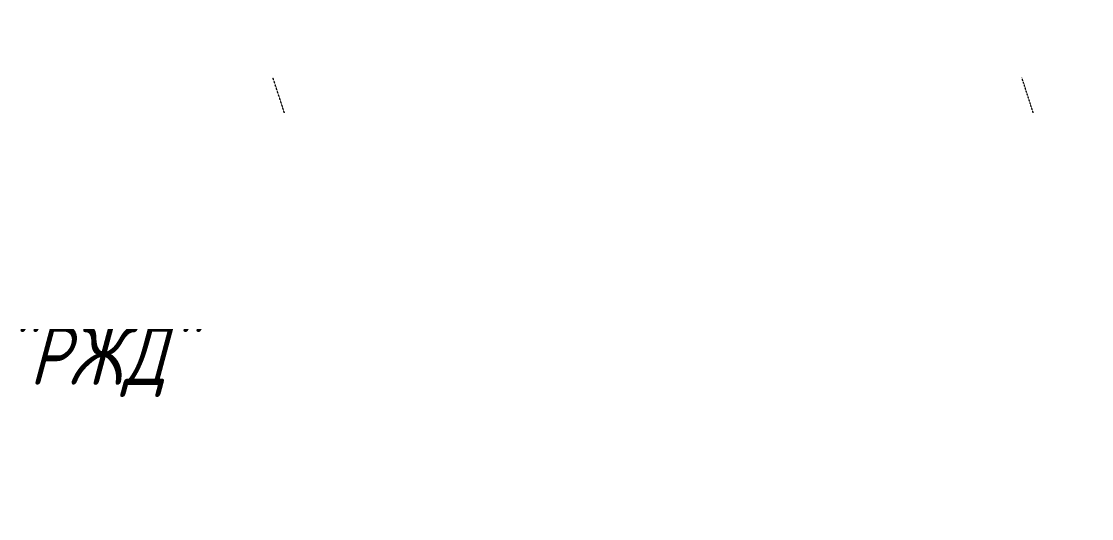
# Model space of a CAD drawing. Header units: millimetres. Extents: x 265754 to 14267433, y -6145605 to 2433772.
# Drawn here: x 7950580 to 7959666, y -591287 to -587064 of the extents above; entities that cross this region are included whole.
import ezdxf
from ezdxf import colors
from ezdxf.entities.mleader import LeaderData, LeaderLine
from ezdxf.math import Vec2, Vec3

# ---------------------------------------------------------------- set-up
doc = ezdxf.new("R2010")
doc.units = ezdxf.units.MM
doc.linetypes.add('осевая', pattern=[2, 1.25, -0.25, 0.25, -0.25])
doc.linetypes.add('осеваяX2', pattern=[4, 2.5, -0.5, 0.5, -0.5])
for name, color, linetype, lineweight in [('Выноски', 3, 'Continuous', 15), ('ИС_Ось', 3, 'осевая', 18), ('МДП_Ось', 1, 'осеваяX2', 30)]:
    doc.layers.add(name, color=color, linetype=linetype, lineweight=lineweight)
doc.styles.add('ISOCPEUR', font='isocpeur.ttf', dxfattribs={"width": 0.8, "oblique": 15, "height": 2.5})

# ---------------------------------------------------------------- blocks, each defined once
blk = doc.blocks.new('_None')
blk = doc.blocks.new('План Узловая')
at = {"layer": 'ИС_Ось', "ltscale": 0.08, "flags": 128}
for points in [[(78219.81492209435, -7057.537334799767), (74959.981351614, 2871.573162198067), (72994.0579944849, 8883.370739221573), (71805.05639398098, 12519.67020916939), (69587.66097724438, 19413.95269739628)], [(84460.62452816963, -6708.616055071354), (82233.52027082443, 137.7473121881485), (80772.78010928631, 4627.244061946869), (79123.26313829422, 9697.60265648365), (77859.83580207825, 13581.1817677021), (76008.62486171722, 19413.95269739628)]]:
    blk.add_lwpolyline(points, dxfattribs=at)
at = {"layer": 'Выноски'}
ml = blk.add_multileader_mtext('Standard', dxfattribs=at)
ml.set_content('Габарит приближения ОАО "РЖД"', color=256, style='ISOCPEUR')
ml.set_leader_properties(color=256)
ml.set_arrow_properties(name='NONE')
ml.build(insert=Vec2(0, 0))
ml.multileader.update_dxf_attribs({"text_left_attachment_type": 6, "text_right_attachment_type": 6, "dogleg_length": 2, "arrow_head_size": 300, "scale": 200})
ctx = ml.context
ctx.base_point, ctx.scale, ctx.char_height, ctx.arrow_head_size, ctx.landing_gap_size, ctx.plane_origin, ctx.plane_x_axis, ctx.plane_y_axis = Vec3(68130.87679164283, -8326.13130438328), 200, 500, 300, 125, Vec3(64509.09561550617, -4047.378300607204), Vec3(1, 2.842170943040402e-15), Vec3(-2.842170943040402e-15, 1)
ctx.left_attachment, ctx.right_attachment = 6, 6
notes = []
notes.append((ctx, [(1, (1, 1, 0), (74054.85138785839, -8326.131304383278), (-1, -2.842170943040401e-16), 100, [(0, [(75162.81869864464, -7684.383862376213)], 0, [])])]))
ctx.mtext.insert, ctx.mtext.text_direction, ctx.mtext.rotation, ctx.mtext.width, ctx.mtext.flow_direction = Vec3(68255.87679171562, -7726.131304323673), Vec3(1, 2.842170943040402e-15), 2.842170943040402e-15, 5939.542017434016, 5
ctx.mtext.has_bg_fill, ctx.mtext.bg_color, ctx.mtext.bg_scale_factor, ctx.mtext.bg_transparency, ctx.mtext.use_window_bg_color = 1, -1023410167, 1.5, 0, 1
ml = blk.add_multileader_mtext('Standard', dxfattribs=at)
ml.set_content('Ось опоры №1\\PПК 1+40,97', color=256, style='ISOCPEUR')
ml.set_leader_properties(color=256)
ml.set_arrow_properties(name='NONE')
ml.build(insert=Vec2(0, 0))
ml.multileader.update_dxf_attribs({"text_left_attachment_type": 6, "text_right_attachment_type": 6, "dogleg_length": 2, "arrow_head_size": 300, "scale": 200})
ctx = ml.context
ctx.base_point, ctx.scale, ctx.char_height, ctx.arrow_head_size, ctx.landing_gap_size, ctx.plane_origin, ctx.plane_x_axis, ctx.plane_y_axis = Vec3(7023.551041695922, -9678.575440406801), 200, 500, 300, 125, Vec3(2330.681055903435, -3759.330241262913), Vec3(1, 2.842170943040402e-15), Vec3(-2.842170943040402e-15, 1)
ctx.left_attachment, ctx.right_attachment = 6, 6
notes.append((ctx, [(1, (1, 1, 0), (11001.50023412704, -9678.5754404068), (-1, -2.842170943040401e-16), 100, [(0, [(12109.63943767548, -8794.26562345028)], 0, [])])]))
ctx.mtext.insert, ctx.mtext.text_direction, ctx.mtext.rotation, ctx.mtext.width, ctx.mtext.flow_direction = Vec3(7282.525637984276, -9078.575440883636), Vec3(1, 2.842170943040402e-15), 2.842170943040402e-15, 4212.965269783731, 5
ctx.mtext.has_bg_fill, ctx.mtext.bg_color, ctx.mtext.bg_scale_factor, ctx.mtext.bg_transparency, ctx.mtext.use_window_bg_color = 1, -1023410167, 1.5, 0, 1
for ctx, leaders in notes:
    for number, flags, end, landing, length, lines in leaders:
        leader = LeaderData()
        leader.index, (leader.has_last_leader_line, leader.has_dogleg_vector, leader.attachment_direction) = number, flags
        leader.last_leader_point, leader.dogleg_vector, leader.dogleg_length = Vec3(end), Vec3(landing), length
        for number, points, colour, breaks in lines:
            line = LeaderLine()
            line.index, line.vertices, line.color, line.breaks = number, Vec3.list(points), colors.encode_raw_color(colour), breaks
            leader.lines.append(line)
        ctx.leaders.append(leader)
ml = blk.add_multileader_mtext('Standard', dxfattribs=at)
ml.set_content('Ось опоры №3\\PПК 1+97,65', color=256, style='ISOCPEUR')
ml.set_leader_properties(color=256)
ml.set_arrow_properties(name='NONE')
ml.build(insert=Vec2(0, 0))
ml.multileader.update_dxf_attribs({"text_left_attachment_type": 6, "text_right_attachment_type": 6, "dogleg_length": 2, "arrow_head_size": 300, "scale": 200})
ctx = ml.context
ctx.base_point, ctx.scale, ctx.char_height, ctx.arrow_head_size, ctx.landing_gap_size, ctx.plane_origin, ctx.plane_x_axis, ctx.plane_y_axis = Vec3(63331.346092913, -4633.585984528066), 200, 500, 300, 125, Vec3(58718.4761068821, 1285.659215271473), Vec3(1, 2.842170943040402e-15), Vec3(-2.842170943040402e-15, 1)
ctx.left_attachment, ctx.right_attachment = 6, 6
notes = []
notes.append((ctx, [(1, (1, 1, 0), (67389.29528534412, -4633.585984528065), (-1, -2.842170943040401e-16), 100, [(0, [(68497.43448901176, -3749.276166558266)], 0, [])])]))
ctx.mtext.insert, ctx.mtext.text_direction, ctx.mtext.rotation, ctx.mtext.width, ctx.mtext.flow_direction = Vec3(63590.32068872452, -4033.585984230042), Vec3(1, 2.842170943040402e-15), 2.842170943040402e-15, 4212.965269783731, 5
ctx.mtext.has_bg_fill, ctx.mtext.bg_color, ctx.mtext.bg_scale_factor, ctx.mtext.bg_transparency, ctx.mtext.use_window_bg_color = 1, -1023410167, 1.5, 0, 1
ml = blk.add_multileader_mtext('Standard', dxfattribs=at)
ml.set_content('Габарит приближения ОАО "РЖД"', color=256, style='ISOCPEUR')
ml.set_leader_properties(color=256)
ml.set_arrow_properties(name='NONE')
ml.build(insert=Vec2(0, 0))
ml.multileader.update_dxf_attribs({"text_left_attachment_type": 6, "text_right_attachment_type": 6, "dogleg_length": 2, "arrow_head_size": 300, "scale": 200})
ctx = ml.context
ctx.base_point, ctx.scale, ctx.char_height, ctx.arrow_head_size, ctx.landing_gap_size, ctx.plane_origin, ctx.plane_x_axis, ctx.plane_y_axis = Vec3(46013.44076876514, -7269.735021948816), 200, 500, 300, 125, Vec3(42491.65959250927, -2990.982018172741), Vec3(1, 2.842170943040402e-15), Vec3(-2.842170943040402e-15, 1)
ctx.left_attachment, ctx.right_attachment = 6, 6
notes.append((ctx, [(1, (1, 1, 0), (51937.4153649807, -7269.735021948814), (-1, -2.842170943040401e-16), 100, [(0, [(52723.01751661301, -6771.037225484848)], 0, [])])]))
ctx.mtext.insert, ctx.mtext.text_direction, ctx.mtext.rotation, ctx.mtext.width, ctx.mtext.flow_direction = Vec3(46138.44076871872, -6669.735022008419), Vec3(1, 2.842170943040402e-15), 2.842170943040402e-15, 5939.542017434016, 5
ctx.mtext.has_bg_fill, ctx.mtext.bg_color, ctx.mtext.bg_scale_factor, ctx.mtext.bg_transparency, ctx.mtext.use_window_bg_color = 1, -1023410167, 1.5, 0, 1
for ctx, leaders in notes:
    for number, flags, end, landing, length, lines in leaders:
        leader = LeaderData()
        leader.index, (leader.has_last_leader_line, leader.has_dogleg_vector, leader.attachment_direction) = number, flags
        leader.last_leader_point, leader.dogleg_vector, leader.dogleg_length = Vec3(end), Vec3(landing), length
        for number, points, colour, breaks in lines:
            line = LeaderLine()
            line.index, line.vertices, line.color, line.breaks = number, Vec3.list(points), colors.encode_raw_color(colour), breaks
            leader.lines.append(line)
        ctx.leaders.append(leader)
ml = blk.add_multileader_mtext('Standard', dxfattribs=at)
ml.set_content('Габарит приближения ОАО "РЖД"', color=256, style='ISOCPEUR')
ml.set_leader_properties(color=256)
ml.set_arrow_properties(name='NONE')
ml.build(insert=Vec2(0, 0))
ml.multileader.update_dxf_attribs({"text_left_attachment_type": 6, "text_right_attachment_type": 6, "dogleg_length": 2, "arrow_head_size": 300, "scale": 200})
ctx = ml.context
ctx.base_point, ctx.scale, ctx.char_height, ctx.arrow_head_size, ctx.landing_gap_size, ctx.plane_origin, ctx.plane_x_axis, ctx.plane_y_axis = Vec3(60160.92071485519, -7269.735021531582), 200, 500, 300, 125, Vec3(56439.13953852654, -2990.982018172741), Vec3(1, 2.842170943040402e-15), Vec3(-2.842170943040402e-15, 1)
ctx.left_attachment, ctx.right_attachment = 6, 6
notes = []
notes.append((ctx, [(0, (1, 1, 0), (60060.92071485519, -7269.735021531582), (1, 1.98951966012828e-15), 100.0000000000001, [(0, [(58953.71958422661, -6768.88003975153)], 0, [])])]))
ctx.mtext.insert, ctx.mtext.text_direction, ctx.mtext.rotation, ctx.mtext.width, ctx.mtext.flow_direction = Vec3(60285.92071461678, -6669.735021948814), Vec3(1, 2.842170943040402e-15), 2.842170943040402e-15, 5939.542017434016, 5
ctx.mtext.has_bg_fill, ctx.mtext.bg_color, ctx.mtext.bg_scale_factor, ctx.mtext.bg_transparency, ctx.mtext.use_window_bg_color = 1, -1023410167, 1.5, 0, 1
for ctx, leaders in notes:
    for number, flags, end, landing, length, lines in leaders:
        leader = LeaderData()
        leader.index, (leader.has_last_leader_line, leader.has_dogleg_vector, leader.attachment_direction) = number, flags
        leader.last_leader_point, leader.dogleg_vector, leader.dogleg_length = Vec3(end), Vec3(landing), length
        for number, points, colour, breaks in lines:
            line = LeaderLine()
            line.index, line.vertices, line.color, line.breaks = number, Vec3.list(points), colors.encode_raw_color(colour), breaks
            leader.lines.append(line)
        ctx.leaders.append(leader)
ml = blk.add_multileader_mtext('Standard', dxfattribs=at)
ml.set_content('Ось опоры №2\\PПК 1+64,64', color=256, style='ISOCPEUR')
ml.set_leader_properties(color=256)
ml.set_arrow_properties(name='NONE')
ml.build(insert=Vec2(0, 0))
ml.multileader.update_dxf_attribs({"text_left_attachment_type": 6, "text_right_attachment_type": 6, "dogleg_length": 2, "arrow_head_size": 300, "scale": 200})
ctx = ml.context
ctx.base_point, ctx.scale, ctx.char_height, ctx.arrow_head_size, ctx.landing_gap_size, ctx.plane_origin, ctx.plane_x_axis, ctx.plane_y_axis = Vec3(30457.12987670645, -6768.019946575166), 200, 500, 300, 125, Vec3(25800.29852390289, -243.9044122099876), Vec3(1, 2.842170943040402e-15), Vec3(-2.842170943040402e-15, 1)
ctx.left_attachment, ctx.right_attachment = 6, 6
notes = []
notes.append((ctx, [(1, (1, 1, 0), (34515.07906913757, -6768.019946575165), (-1, -2.842170943040401e-16), 100, [(0, [(35566.64841151237, -5946.036621689796)], 0, [])])]))
ctx.mtext.insert, ctx.mtext.text_direction, ctx.mtext.rotation, ctx.mtext.width, ctx.mtext.flow_direction = Vec3(30716.1044729948, -6168.019946455956), Vec3(1, 2.842170943040402e-15), 2.842170943040402e-15, 4212.965269783731, 5
ctx.mtext.has_bg_fill, ctx.mtext.bg_color, ctx.mtext.bg_scale_factor, ctx.mtext.bg_transparency, ctx.mtext.use_window_bg_color = 1, -1023410167, 1.5, 0, 1
for ctx, leaders in notes:
    for number, flags, end, landing, length, lines in leaders:
        leader = LeaderData()
        leader.index, (leader.has_last_leader_line, leader.has_dogleg_vector, leader.attachment_direction) = number, flags
        leader.last_leader_point, leader.dogleg_vector, leader.dogleg_length = Vec3(end), Vec3(landing), length
        for number, points, colour, breaks in lines:
            line = LeaderLine()
            line.index, line.vertices, line.color, line.breaks = number, Vec3.list(points), colors.encode_raw_color(colour), breaks
            leader.lines.append(line)
        ctx.leaders.append(leader)

msp = doc.modelspace()

# ---------------------------------------------------------------- linework, layer by layer
at = {"layer": 'МДП_Ось', "ltscale": 2, "flags": 128}
msp.add_lwpolyline([(7745001.622699816, -606987.3469548997), (7877975.671842371, -587702.7335560843, -0.06236864998936663), (8025524.211227013, -584833.2387762343), (8060311.475020278, -588503.9777840906, -0.0006835939129815154), (8064647.963750044, -588965.5561574565, -0.002050784183666228), (8068945.643088955, -589446.7901154931, -0.003417982021346858), (8073204.399857371, -589970.8896179863, -0.004785192664712039), (8077420.644997051, -590560.1262297122, -0.006152421236038395), (8081589.752520454, -591236.0556705497, -0.007519673090428431), (8085705.731220321, -592019.4194436958, -0.008886952884495635), (8089760.919793394, -592930.0107675658, -0.01025426574051334), (8093745.70991659, -593986.4974771752, -0.1601430922746664), (8142194.979459252, -626971.5817866789, -0.01025426574051415), (8144637.041831215, -630289.4051171495, -0.008886952884495121), (8146970.882747749, -633728.4336899827, -0.007519673090428205), (8149208.639948982, -637270.6621142833, -0.006152421236037823), (8151365.919931679, -640901.7062184649, -0.004785192664712769), (8153459.823713378, -644608.3880003749, -0.00341798202134681), (8155508.710338524, -648378.5011396599, -0.002050784183666321), (8157531.985006155, -652200.5416261018, -0.0006835937965662914), (8159549.905348123, -656063.4096177267), (8172520.91966569, -680948.8287192169, 0.0006835937965662252), (8174553.117740954, -684839.0214153061, 0.002050784183666108), (8176623.59852187, -688750.2359926797, 0.003417982021346811), (8178752.782435458, -692668.1024814572, 0.004785192664712574), (8180962.479983674, -696579.7653368373, 0.006152421236038173), (8183274.365135632, -700471.0344437187, 0.007519673090428224), (8185709.706786371, -704326.0265821889, 0.00888695288449564), (8188289.053534934, -708126.8199892087, 0.0102542657405136), (8191031.862540027, -711853.1321932863, 0.2138723582029365), (8267493.159041332, -753023.1565758577, 0.01025426574051386), (8272116.728784582, -753261.7887793385, 0.008886952884493567), (8276709.695529633, -753322.7527808128, 0.007519673090428079), (8281268.633540709, -753233.6600732633, 0.00615242123603774), (8285789.893270246, -753021.5313026065, 0.004785192664712645), (8290271.923544791, -752712.866213354, 0.003417982021346183), (8294714.809639372, -752333.570654759, 0.00205078418366582), (8299119.826125621, -751908.9297692239, 0.0006835938547737791), (8303489.006009336, -751463.6145561301), (8316855.875787281, -750088.9270818072)], format="xyb", dxfattribs=at)

# ---------------------------------------------------------------- next in the draw order: block references
at = {"layer": 'ИС_Ось', "color": 4, "ltscale": 0.05}
msp.add_blockref('План Узловая', (7874968.788125941, -581924.4700561167), dxfattribs=at)

doc.saveas('drawing.dxf')
